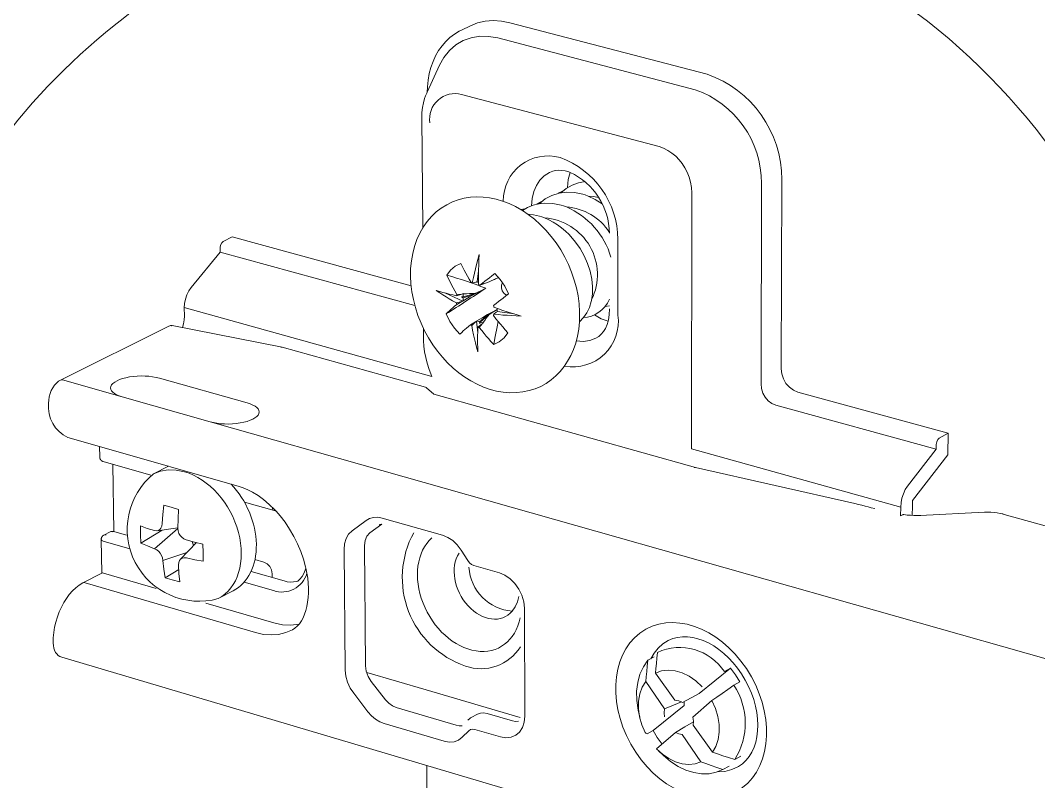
# Model space of a CAD drawing. Header units: metres. Extents: x -11.5 to 7.4, y -3.8 to 5.9.
# Drawn here: x 4.3604 to 4.4764, y -0.8635 to -0.7768 of the extents above; entities that cross this region are included whole.
import ezdxf

# ---------------------------------------------------------------- set-up
doc = ezdxf.new("R2010")
doc.units = ezdxf.units.M
doc.header["$MEASUREMENT"] = 0
doc.layers.add('PDF15_Geometry_Num_Penna__7_Num_Penna__7', color=7, linetype='Continuous', lineweight=18)

msp = doc.modelspace()

# ---------------------------------------------------------------- linework, layer by layer
at = {"layer": 'PDF15_Geometry_Num_Penna__7_Num_Penna__7', "color": 7, "linetype": 'Continuous', "lineweight": 18, "flags": 128}
for points in [[(4.431277681332462, -0.9089969637834594, 0.3615357194313387), (4.49231724332903, -0.8356219704378685, 0.361085640474636), (4.43139193241457, -0.7622715472174608)], [(4.448957852012931, -0.8191293967582052), (4.448463992496718, -0.818923007706652), (4.448008216674538, -0.818581482966585), (4.447615094671583, -0.8181330781819618), (4.447317796156847, -0.8176121915280445), (4.447132291711702, -0.8170433931300165), (4.447075780423777, -0.8164745947319894), (4.447132291711702, -0.7949237693805333, 0.319560411369966), (4.438624885866471, -0.7829138921902095), (4.416153049372461, -0.7770526888273777)], [(4.446479832037419, -0.8206114667093507), (4.446022827708981, -0.8204259622642054), (4.445603907074583, -0.820116378686877), (4.445259925321993, -0.8197257136964398), (4.444998253488777, -0.8192601098241887), (4.444831176637521, -0.8187379946640112), (4.444774665349595, -0.8181974519099455), (4.44483080808565, -0.7953609947581972, 0.3191836204907026), (4.437264438034987, -0.7846828183528887), (4.414782773490906, -0.7787958163586115)], [(4.436882986841495, -0.7964250040293228), (4.436846131653716, -0.7958365495311481), (4.436742937127939, -0.7952308959453429), (4.436584459820498, -0.7946633260535751), (4.436351043631243, -0.7940957561618065), (4.436090600304285, -0.793592068595518), (4.435783473739473, -0.7931068086231186), (4.435438263480627, -0.7926608608510142), (4.435057426540263, -0.7922689673543166), (4.434628677855788, -0.7919041009953229), (4.434180273071165, -0.7916080309868461), (4.433677814011137, -0.7913451306473691), (4.433165526901035, -0.7911682257460377), (4.410674034306879, -0.7852148844137643, 0.5385357078022581), (4.407059768892214, -0.7884758314282871)], [(4.422405286277611, -0.8161583772208578, 0.5134988565554124), (4.428479021223289, -0.8103524566396949), (4.428469193173214, -0.8017430847749454, 0.3158060192690096), (4.421882925416178, -0.7924263390061261, 0.5053002189614737), (4.415426142218868, -0.797391961305971)], [(4.42751083544038, -0.8010432047590568, 0.2883473923318446), (4.423037107046735, -0.7941046014068727), (4.422878629739293, -0.7940493186252064), (4.422479365205042, -0.7939375245556155), (4.42209607125216, -0.7938797847614314), (4.421725062361869, -0.7938625856738017), (4.421379852103021, -0.7938908413177641), (4.421071497031953, -0.7939534951369867), (4.420680832041516, -0.7941046014068727), (4.420093606049596, -0.7944854383472357), (4.419591146989568, -0.7949780693571915), (4.419189425442799, -0.7955947794993303), (4.418882298877987, -0.7962937995608375), (4.418696794432844, -0.7970763580479714), (4.418621855551029, -0.7979055997729594)], [(4.427510835440382, -0.8009333762994801, 0.2367378460237535), (4.42260872691414, -0.798044543830879), (4.422274573211626, -0.7979241502174741)], [(4.424100010662231, -0.8111093393460118), (4.424555786484406, -0.810641278461242), (4.424929252387217, -0.8100921361633615), (4.42522777940821, -0.8094778830337424), (4.425431711447247, -0.808806627213694), (4.425459967091209, -0.8086960616503625), (4.425571761160798, -0.8079307022508564), (4.425590188754688, -0.8071100600696841), (4.425507878835319, -0.8062525627007355), (4.42531131783384, -0.8053582101440098), (4.42502139035666, -0.8044749141436158), (4.424640553416294, -0.8036063602183345), (4.424174949544042, -0.8027881750496801), (4.423652834383864, -0.8020351007127662), (4.422915730628322, -0.8011862028876324), (4.422496809993923, -0.8007844813408607), (4.422059461765633, -0.8004220719943858), (4.421602457437197, -0.8000866897856138), (4.421118425971054, -0.799778334714544), (4.42062456645484, -0.799517891387584), (4.420122107394812, -0.799294303248403, -0.5336898216333461), (4.425478517535725, -0.8086020809215313)], [(4.410478456110409, -0.8125321952954634), (4.409854374930715, -0.811850374321585), (4.409332259770538, -0.8110788723907829), (4.408914567642396, -0.8102312030719077, 0.003644916290592192), (4.413422571360677, -0.8073069896230409), (4.412789276384038, -0.8076325437817387), (4.41288264285974, -0.8075846320376288)], [(4.377589500791183, -0.8115917737540155), (4.377646012079108, -0.8115659751225719), (4.377702523367031, -0.8115561470724986, 0.1451518300730914), (4.377337288456161, -0.8116086042897672), (4.364984658019507, -0.8177707916861117), (4.364769669424138, -0.817889956793258), (4.364517825640995, -0.8181037168823657), (4.364294237501815, -0.81835556066551), (4.364098905006596, -0.818643031130172), (4.363940427699154, -0.8189612142513152), (4.363810206035676, -0.8193064245101622), (4.363708240016157, -0.8196614628190808), (4.363651728728232, -0.820043528265705), (4.363632072628084, -0.8204071661184393, 0.3218210626753898), (4.365813654043244, -0.8242921943126573), (4.369427919457925, -0.8253265965829382), (4.36945494659563, -0.8265170191481408)], [(4.379118008278928, -0.8281963872045219), (4.37817574397809, -0.8280071972405985), (4.377253135777403, -0.8279899981529688), (4.376387038864637, -0.8281411044228557), (4.375577453239801, -0.8284482309876662, 0.8104001157686492), (4.382955493280912, -0.8426541859670058), (4.384661888474996, -0.8417598334102792)], [(4.370881979466361, -0.8350438353922698), (4.37096428938573, -0.8350155797483065), (4.371048933466993, -0.8350150883458056, 0.2021933320443288), (4.370629767131339, -0.835060543077395), (4.369920919019757, -0.8354155813863153), (4.370042541139421, -0.8353885542486124), (4.370173991309162, -0.8353959252861678)], [(4.405223643437138, -0.8351445729055262, 0.4649523840213283), (4.411111873937672, -0.8503424238385779, 0.3509989021399663), (4.417373201789138, -0.8481446261407983)], [(4.411512612679436, -0.8390867266408009, 0.3773365124310976), (4.416450593588449, -0.8440704079826569), (4.416784747290961, -0.8435949760603316), (4.41702922003655, -0.8430372342186363), (4.417176640787659, -0.8424020964826102)], [(4.385909559431878, -0.8407735885853622), (4.389244953925715, -0.8417428800239017, 0.4275563773511746), (4.393056271744378, -0.8397754272497302)], [(4.434973028160252, -0.8542264692277897), (4.432755451511699, -0.851151518060913), (4.432800906243292, -0.8506232603694395), (4.432857417531217, -0.8500520049588935), (4.432913928819142, -0.8494352948167556), (4.432979039650883, -0.8487768154618021, -0.3694348428059054), (4.44060867777389, -0.8509735075039488), (4.44129909829158, -0.8505914420573255), (4.437731516114749, -0.8534612326789093)], [(4.437032373202616, -0.8570777094048587), (4.43925842654436, -0.8601514320654751), (4.439818625398569, -0.8603393935231383), (4.440423050478115, -0.8605457825746905), (4.441083986845589, -0.8607583141575388), (4.44179283495717, -0.860989273334277, 0.2921483771803024), (4.441690254684522, -0.8525115973405173), (4.440992463129273, -0.8530054568567316), (4.440338897799359, -0.8534612326789093), (4.439733244213555, -0.8538813818195683), (4.439174396716226, -0.8542729067643879), (4.437023282256298, -0.8561562068598025)]]:
    msp.add_lwpolyline(points, format="xyb", dxfattribs=at)
for points in [[(4.411680549485075, -0.777409447045061), (4.412499963159988, -0.7770814358738445), (4.413366060072752, -0.776886103378625), (4.414270240679549, -0.7768123930030706), (4.415211276474128, -0.7768676757847368), (4.416153540774966, -0.7770519517236227)], [(4.410646270065421, -0.7779114147025856), (4.410404254332351, -0.7780318083159914), (4.409862483072025, -0.77835736247469), (4.409351424468182, -0.7787492559713876), (4.408877221052116, -0.7791976607560098), (4.408447243861383, -0.7796902917659656), (4.408056578870942, -0.7802394340638443), (4.407711368612096, -0.7808364881058347), (4.407422669641177, -0.7814703973356023), (4.407180653908107, -0.7821411617531471), (4.406992692450443, -0.7828586094085432), (4.406853871243149, -0.7836043127079009), (4.406780160867594, -0.7843758146387039), (4.406760504767446, -0.7849544410868061), (4.408158544890464, -0.7819089740701504)], [(4.410646392916044, -0.7779109233000829), (4.411680795186326, -0.7774096927463123)], [(4.408158176338583, -0.781908359817022), (4.408661863904873, -0.781004179210222), (4.409285945084566, -0.7802228492293457), (4.410021820333851, -0.7795791119495039), (4.410860890108911, -0.7790840239270302), (4.41176507071571, -0.778759698274591), (4.41273313364799, -0.7785999924608902), (4.413749108324383, -0.778608592004705), (4.414783510594662, -0.7787965534623682)], [(4.406695639636959, -0.7850958421572436), (4.406574017517295, -0.7853833126219056), (4.406463451953964, -0.7856806111366419), (4.406314802696594, -0.7861928982467452), (4.406211608170821, -0.7867260699632554), (4.406155096882895, -0.7872678412235796), (4.406136669289005, -0.7878157550151998), (4.406239863814783, -0.8004484848789586)], [(4.406695762487583, -0.7850953507547409), (4.406760873319325, -0.7849540725349282)], [(4.422729980481927, -0.7958274585848297), (4.422814747413813, -0.7949318775218446), (4.423037107046735, -0.7941050928093754)], [(4.424752716037762, -0.7951387579759004), (4.423997184688332, -0.7952775791831943), (4.423261309439047, -0.7955490790664861), (4.422580716971428, -0.79592991600685), (4.421957864297994, -0.7964250040293228)], [(4.424491167055171, -0.7966000661712656), (4.423531703666706, -0.7963949056259727), (4.422618923516092, -0.7963592789444549), (4.421771254197214, -0.7964612449639716), (4.420950612016043, -0.7967229167971892), (4.420177881578983, -0.7971234098377007), (4.419488689567549, -0.7976725521355812)], [(4.421677764870887, -0.7964784440516013), (4.42217039588084, -0.7962376568247898)], [(4.424743010838315, -0.7966743907999501), (4.424491167055171, -0.7965994519181354)], [(4.425087361142779, -0.7968075608784515), (4.424743379390193, -0.7966748822024527)], [(4.436873404492671, -0.8256068188606704), (4.436883232542744, -0.796424881178698)], [(4.406463083402084, -0.81215012984884), (4.4060527623115, -0.8112938609861509), (4.405698952508839, -0.8104093364794975), (4.405410253537916, -0.8095039273664382), (4.405176837348662, -0.808602203772157), (4.405008531991147, -0.8077066227091718), (4.404897966427814, -0.806802442102371), (4.404851283189963, -0.8059166890894591), (4.404869710783851, -0.8050407641266215), (4.404953249209479, -0.8041844952639323), (4.405103126973108, -0.8033466539951304), (4.405308287518398, -0.8025333828515135), (4.405577330389175, -0.8017618809207114), (4.405913941104204, -0.8010370622277598), (4.40629477804457, -0.8003466417100675), (4.406751782373007, -0.7997053614427445), (4.407246870395479, -0.7991267349946432), (4.407784956137027, -0.7986132193782813), (4.40836358258513, -0.7981672716061778), (4.408979064221008, -0.7977827491470357), (4.409640000588478, -0.7974682515446698), (4.410292337412134, -0.7972237787990819), (4.410982757929828, -0.7970493309102693), (4.411680549485075, -0.7969363083344199), (4.412388169090397, -0.7968908536028279), (4.41312527284594, -0.7969080526904575), (4.413859919588964, -0.7969928196223437), (4.414597023344509, -0.7971500684235275), (4.415324299049979, -0.7973650570188946), (4.416077373386894, -0.7976562130023339), (4.416823076686251, -0.7979989662486613), (4.417549123885461, -0.7984166583768033), (4.417597035629571, -0.7984461425270242)], [(4.422022115175352, -0.797848351381278), (4.421062651786885, -0.7976431908359851), (4.420141272092456, -0.7976063356482088), (4.419479107218725, -0.7976726749862078), (4.418825541888809, -0.7978409803437225), (4.418194089671562, -0.7980903671143498), (4.417595807123314, -0.7984466339295286)], [(4.419208835841694, -0.797728326319751), (4.419701466851649, -0.7974752540303482)], [(4.422274081809123, -0.7979246416199768), (4.422022238025978, -0.7978484742319045)], [(4.426289454517445, -0.7969649325302592), (4.425673972881567, -0.7968420819043356), (4.425086746889649, -0.7968076837290781)], [(4.426680610910386, -0.7976725521355812), (4.425898052423252, -0.7971786926193669), (4.425087238292155, -0.7968076837290772)], [(4.417429590226439, -0.798342579449371), (4.417653178365619, -0.798305724261593), (4.417865709948467, -0.7982676405675573)], [(4.417596421376443, -0.798446511078903), (4.418257357743913, -0.7988924588510065), (4.418966205855492, -0.7994440581614048), (4.419636970273039, -0.8000386551908774), (4.42028070755288, -0.8007008200646073), (4.420876533088611, -0.8014010686323729), (4.421435503436566, -0.8021430864129542), (4.421957618596741, -0.8029367014564226), (4.422423222468993, -0.8037659431814088), (4.422842143103395, -0.8046148410065435), (4.423205780956129, -0.8054809379193077), (4.423504307977124, -0.8063752904760335), (4.423756151760267, -0.8072684145265008), (4.423941656205413, -0.8081725951333008), (4.424063278325079, -0.8090767757401007), (4.424118561106743, -0.8099797278406422), (4.424118561106743, -0.8108642523472938), (4.424100133512855, -0.811109953599142)], [(4.419543480946709, -0.7990972508444214), (4.418872716529165, -0.79893877353698), (4.418220379705511, -0.7988650631614256)], [(4.419805029929304, -0.7991831234319422), (4.419543358096085, -0.7990971279937966)], [(4.420121738842935, -0.7992945489496552), (4.419804784228052, -0.7991827548800652)], [(4.383514955031371, -0.8019676557191344), (4.383346649673857, -0.8021163049765025), (4.383217656516635, -0.8023767483034616), (4.383180801328857, -0.8026568477305673)], [(4.3845491116004, -0.8014552457584054), (4.383514709330118, -0.8019675328685079)], [(4.404926222071776, -0.8070453177898225), (4.384548988749772, -0.8014556143102833)], [(4.383179941374477, -0.8026561106268124), (4.38318854091829, -0.8031794542932476), (4.379862974474531, -0.8072150973548498)], [(4.405344897004925, -0.8092811991816378), (4.383188786619543, -0.8031792085919962)], [(4.412603649088268, -0.8068870861836324), (4.412593821038193, -0.8062740615602726), (4.412603649088268, -0.8057101771872812), (4.412612248632081, -0.8051929760521421), (4.412630676225969, -0.804659804335631), (4.412650332326118, -0.8040811778875305), (4.412687187513896, -0.8034583252140965), (4.412528710206454, -0.8040455512060118), (4.412378832442826, -0.8045946935038915), (4.41225843882942, -0.8050897815263651), (4.412138045216015, -0.8055738129925052), (4.41201519459009, -0.8060946996464233), (4.411893572470426, -0.8066733260945247)], [(4.411894063872932, -0.8066730803932733), (4.411820353497378, -0.8066632523431991), (4.411745414615561, -0.8066632523431991), (4.411521826476381, -0.8062738158590204), (4.411326493981162, -0.8059101780062861), (4.41114958907983, -0.8055735672912538), (4.4109726841785, -0.805238185082481), (4.410785951227096, -0.8048757757360061), (4.410590618731877, -0.8044752826954937), (4.409956709502108, -0.8047701241977112), (4.40940756720423, -0.8052283570324077), (4.408978818519756, -0.8058168115305833), (4.409174151014975, -0.8062173045710956), (4.409360883966379, -0.8065895419676439), (4.409537788867709, -0.8069236956701573), (4.409714693769041, -0.8072578493726708), (4.409910026264258, -0.8076141161878505), (4.41013361440344, -0.8080035526720293)], [(4.412603157685764, -0.8053507162558278), (4.412443451872063, -0.8065509668711037), (4.412480307059839, -0.8065988786152154)], [(4.412751929793759, -0.8069607965591867), (4.413040628764678, -0.80672860887619), (4.413320728191787, -0.806505020737009), (4.413581171518745, -0.8062986316854568), (4.413841614845703, -0.8061045276964975), (4.414121714272808, -0.8058784825447969), (4.414447268431507, -0.8056290957741714)], [(4.414447145580882, -0.8056290957741714), (4.415072455266834, -0.8063096882417895), (4.415594570427013, -0.8070824186788519), (4.416012262555155, -0.8079399160478005)], [(4.411894186723556, -0.8066729575426468), (4.412322935408032, -0.8066164462547221)], [(4.412443574722689, -0.8065510897217303), (4.412321952603023, -0.8066162005534698)], [(4.412603157685764, -0.8066165691053477), (4.412536818347764, -0.8066079695615338), (4.412480307059839, -0.8065981415114596)], [(4.412603157685764, -0.8068863490798774), (4.412676868061318, -0.8069232042676546), (4.412751806943129, -0.8069612879616903)], [(4.413199843175876, -0.8067745550102856), (4.413078221056212, -0.8068408943482854), (4.412751438391254, -0.8069612879616903)], [(4.413805251060429, -0.8065703772700008), (4.413516552089506, -0.8066723432895175), (4.413162742286847, -0.8068025649529966)], [(4.414521470209564, -0.8062249213099024), (4.413805251060429, -0.8065701315687486)], [(4.414335228660665, -0.8063099339430417), (4.414401567998667, -0.8062915063491536), (4.414521961612069, -0.8062251670111547)], [(4.414857466671469, -0.8060587044130267), (4.41440169084929, -0.8062908920960234)], [(4.415332530041916, -0.8066632523431991), (4.415210907922251, -0.80693475222649), (4.415203536884695, -0.8072689059290035), (4.415305502904211, -0.8076141161878505), (4.415519262993319, -0.8079138717151038), (4.415789534370354, -0.8081067471978054)], [(4.379089138381836, -0.809513878267138), (4.379117394025798, -0.8090224757634417), (4.379219360045315, -0.808527387740968), (4.379377837352756, -0.80804089926231), (4.379601425491938, -0.8075937229839463), (4.379863097325156, -0.8072153430561011)], [(4.410097127767541, -0.8081627670832265), (4.409658551032992, -0.8080620295699683), (4.409267886042556, -0.8079674345880079), (4.40890301968356, -0.8078728396060466), (4.408549209880899, -0.807783158649122), (4.40817697248435, -0.8076787356170865), (4.407785078987652, -0.8075583420036807), (4.40817697248435, -0.8078175568243804), (4.408549209880899, -0.8080620295699683), (4.40890301968356, -0.8082856177091502), (4.409256829486223, -0.8085006063045173), (4.409648722982919, -0.8087315654812546), (4.410087299717468, -0.8089735812143255)], [(4.408848105453771, -0.8078654685684912), (4.41082354351863, -0.8087610496314772)], [(4.410711258046536, -0.8079589578948188), (4.410097004916915, -0.8081628899338522), (4.410115432510802, -0.8080793515082245), (4.410133860104693, -0.8080044126264108)], [(4.410134105805943, -0.8080039212239063), (4.410711503747786, -0.8079584664923152)], [(4.412789399234665, -0.8076321752298607), (4.412164089548712, -0.8078827905067456), (4.411531408825205, -0.8080793515082245), (4.410832388763696, -0.808295568609851), (4.410654255356107, -0.808295568609851)], [(4.410654869609235, -0.808295568609851), (4.410833003016824, -0.8083889350855529)], [(4.410832388763696, -0.8078917586024374), (4.410710766644032, -0.8079593264466967)], [(4.412882274307863, -0.8075850005895067), (4.412081288226839, -0.8080039212239063), (4.411522317878886, -0.8083319323951246), (4.410850324955081, -0.8087213688793033), (4.410824526323637, -0.8087606810795993)], [(4.412081779629343, -0.8080039212239063), (4.411484725587352, -0.8081894256690525), (4.410832388763696, -0.8083884436830484), (4.410842216813769, -0.8085542920280462), (4.410850816357584, -0.8087213688793033)], [(4.410832757315571, -0.8078916357518127), (4.410869612503351, -0.8079481470397374), (4.410842585365648, -0.808116452397253), (4.410832757315571, -0.8082958143111023)], [(4.410869612503351, -0.8079481470397374), (4.41124307840616, -0.8079211199020344), (4.411577232108673, -0.8079039208144048), (4.412164458100589, -0.8078830362079978)], [(4.416012753957656, -0.8079399160478005), (4.415695799342773, -0.8081819317808705), (4.415407100371853, -0.8084141194638672), (4.415136828994818, -0.8086180515029007), (4.414884985211675, -0.8088158410106381), (4.414614713834643, -0.8090283725934864), (4.414317415319905, -0.8092716168328167)], [(4.378883977836542, -0.8117872290998607), (4.379005599956205, -0.8113584804153859), (4.379080538838021, -0.8109113041370231), (4.379108794481983, -0.8104825554525483), (4.379089138381836, -0.8095132640140079)], [(4.407283602732631, -0.8173575221805027), (4.379089384083088, -0.8095135097152601)], [(4.408914076239894, -0.8102312030719077), (4.409118008278927, -0.810044470120503), (4.409313340774148, -0.8098687937254327), (4.409501302231808, -0.8097004883679171), (4.409686806676955, -0.8095334115166599), (4.409882139172174, -0.8093565066153294), (4.410115555361431, -0.8091611741201108)], [(4.410087422568093, -0.8089740726168282), (4.410702904203971, -0.8088155953093858)], [(4.410703395606475, -0.8088158410106381), (4.410114941108301, -0.8091610512694842), (4.410096513514411, -0.8090676847937823), (4.410087913970596, -0.8089743183180804)], [(4.410702781353345, -0.8088154724587602), (4.41082440347301, -0.8087614181833533)], [(4.414317538170533, -0.8092719853846937), (4.414335965764421, -0.8093555238103223), (4.414344565308236, -0.8094488902860242)], [(4.414335842913795, -0.8102598272677488), (4.41487638566786, -0.8103052819993408), (4.41537884472789, -0.8103519652371913), (4.415854276650215, -0.8103802208811546), (4.41632970857254, -0.8104195330814505), (4.416869022820347, -0.8104453317128932), (4.417447649268448, -0.8104760443693744), (4.416869022820347, -0.8102966824555251), (4.416339536622614, -0.8101283770980103), (4.415854276650215, -0.8099797278406422), (4.415387444271705, -0.8098212505331999), (4.414884985211675, -0.80964311712561), (4.414345670963868, -0.8094490131366507)], [(4.424555909335034, -0.8106415241624942), (4.425012913663471, -0.8105850128745686), (4.425469917991908, -0.8104646192611629), (4.425898666676382, -0.8102766578034997), (4.426297931210634, -0.810044470120503), (4.426662797569628, -0.8097459430995082), (4.426996951272139, -0.8094031898531808), (4.427286878749323, -0.8090026968126693), (4.427528894482393, -0.808562891571861)], [(4.427016484521664, -0.8093722314954475), (4.427528771631767, -0.8093009781324119)], [(4.413637314254792, -0.8103055277005922), (4.413086943450651, -0.8106347673780672), (4.412417407539365, -0.8110242038622468)], [(4.412732150842983, -0.8113593403697683), (4.41270512370528, -0.8111443517744004), (4.413190383677682, -0.8107070035461108), (4.413637559956042, -0.8103052819993408)], [(4.413096525799473, -0.8112283816025325), (4.412938048492032, -0.8112099540086435), (4.41277957118459, -0.8111718703146078), (4.41331151439484, -0.810706266442355), (4.413795545860982, -0.8102762892516218)], [(4.413795668711607, -0.8102767806541262), (4.413487313640539, -0.8107178144011922), (4.413301809195392, -0.8109586016280037), (4.413096648650102, -0.8112288730050361)], [(4.414298373472887, -0.8099624059023869), (4.413637437105416, -0.8103051591487143)], [(4.414736213103682, -0.8097286211612538), (4.414345548113243, -0.8099337817065457), (4.413795177309101, -0.810276534952874)], [(4.414820242931812, -0.8110590934400097), (4.414745304050001, -0.8115173262747053), (4.414642109524223, -0.812084896166474), (4.41457822719874, -0.8124129073376913), (4.414503288316929, -0.8127949727843147), (4.4144197498913, -0.8132138934187161), (4.414326383415597, -0.8136954678723365), (4.414959064139106, -0.8134092259139347), (4.415509434943246, -0.8129546785980164), (4.415948011677795, -0.8123649955935814), (4.41563105706291, -0.8120210138409938), (4.415350957635804, -0.8116942311760358), (4.415100342358919, -0.8113969326613004), (4.414847270069517, -0.8110971771340454), (4.414588055248817, -0.8107826795316804), (4.414298127771637, -0.8104190416789452)], [(4.414624296183463, -0.8100082291858559), (4.414335597212542, -0.8102600729689993), (4.414317169618656, -0.8103436113946287), (4.414298742024764, -0.8104185502764416)], [(4.414745795452502, -0.8099433640553686), (4.414624173332838, -0.8100084748871081)], [(4.414745549751249, -0.8099427498022385), (4.414708694563473, -0.8098862385143137), (4.414735721701177, -0.8097461888007604), (4.414745549751249, -0.8095975395433914)], [(4.416646171784921, -0.8102312030719077), (4.414745672601878, -0.8099437326072456)], [(4.427529385884897, -0.80965577074008), (4.427491302190859, -0.8103265351576248), (4.427397935715156, -0.8109027045932091), (4.427351252477308, -0.811068552938206), (4.42656869399017, -0.8107724829297283), (4.425804563096925, -0.8103265351576248)], [(4.377702769068284, -0.8115557785206198), (4.390223704862452, -0.814006648507803), (4.390232304406267, -0.8140127910390982)], [(4.411680549485075, -0.8114597093311477), (4.411448361802078, -0.8116587273451445), (4.411243201256786, -0.8118430032840305), (4.411056468305381, -0.8120113086415461), (4.410869735353977, -0.8121697859489876), (4.410683002402573, -0.8123491478628369), (4.410477841857281, -0.8125321952954634)], [(4.411819984945499, -0.8115344025117084), (4.41193177901509, -0.8120946013659225), (4.412034973540868, -0.8125995174384695), (4.412138168066642, -0.8130552932606481), (4.412247505123714, -0.8135208971328991), (4.412378955293452, -0.8140122996365955), (4.412528833057081, -0.8145454713531048), (4.412509176956933, -0.8140540688494085), (4.412491977869303, -0.8135958360147129), (4.412491977869303, -0.8131658588239796), (4.412500577413118, -0.8127383386457634), (4.412509176956933, -0.8122727347735115), (4.412528833057081, -0.8117506196133348)], [(4.412258807381299, -0.8111172017860717), (4.412379200994703, -0.8110594619918876)], [(4.41250954550881, -0.8123649955935814), (4.412379323845331, -0.8110590934400097)], [(4.412417161838114, -0.8110248181153761), (4.41255598304541, -0.8110899289471165), (4.412704632302777, -0.8111439832225225)], [(4.412528833057081, -0.8117507424639614), (4.413012864523219, -0.8113404213733757)], [(4.414326260564973, -0.8136957135735896), (4.414010534456347, -0.8133529603272605), (4.413739034573059, -0.8130360057123776), (4.41348719078991, -0.8127485352477146), (4.413236575513029, -0.8124487797204605), (4.412966304135995, -0.812114626017947), (4.412676376658814, -0.8117595877090285), (4.412602666283261, -0.8117595877090285), (4.412528955907705, -0.8117509881652127)], [(4.413012250270091, -0.8113404213733757), (4.412676868061318, -0.8117593420077753)], [(4.412732765096113, -0.8113590946685161), (4.412779448333964, -0.8111723617171123)], [(4.413011758867587, -0.8113399299708712), (4.413133380987251, -0.8112846471892059), (4.413096525799473, -0.8112293644075406)], [(4.425972745603815, -0.8129880939682668), (4.426289700218698, -0.8127841619292333), (4.426578399189617, -0.8125323181460891), (4.426820414922689, -0.8122350196313537), (4.427044003061869, -0.8118726102848779), (4.427239335557092, -0.8114242055002565), (4.427351129626679, -0.8110691671913353)], [(4.406323893642913, -0.8118796127705554), (4.406332493186728, -0.8132874809436448)], [(4.423746078008943, -0.8132952205330763), (4.424528636496078, -0.8133529603272605), (4.425282939339251, -0.8132497658014852), (4.425972131350685, -0.8129880939682677)], [(4.390092991796468, -0.8140318328861174), (4.390158102628209, -0.814006034254672), (4.390223213459949, -0.814006034254672)], [(4.390232181555641, -0.8140127910390982), (4.406556572728412, -0.8185619497170622), (4.406621683560152, -0.8185889768547652), (4.406678194848078, -0.8186368885988768)], [(4.406332247485476, -0.813288095196774), (4.406369102673253, -0.8139023483263932), (4.406462469148956, -0.8145448570999756), (4.406593919318693, -0.8151787663297432), (4.406760996169952, -0.8158298746471395), (4.406984584309132, -0.8165473223025357), (4.407283111330127, -0.8173581364336338)], [(4.376248217657343, -0.8175453607875411), (4.386245801595033, -0.8203696966775329)], [(4.364984166617004, -0.8177707916861117), (4.365105788736669, -0.8177314794858166), (4.365234781893889, -0.8177486785734462)], [(4.365234904744515, -0.8177492928265755), (4.372017487801775, -0.819668219603507)], [(4.406678317698704, -0.8186371343001282), (4.40752475851132, -0.819380380586967), (4.40745964767958, -0.8193607244868204)], [(4.372018102054904, -0.8196680967528822), (4.38202551404267, -0.8225108602367603)], [(4.4373028902809, -0.8277020362858032), (4.407525127063199, -0.8193801348857157)], [(4.44895760631168, -0.8191297653100831), (4.466073155515403, -0.823826344739155), (4.465075608432899, -0.8243754870370346)], [(4.446479954888046, -0.8206109753068471), (4.464730643875306, -0.8256331088946176), (4.464741700431638, -0.8250999371781083)], [(4.38202489978954, -0.8225114744898914), (4.479788199393552, -0.8502290327108497)], [(4.466073646917906, -0.8238265904404072), (4.466053990817757, -0.8262737749088114), (4.462030632818749, -0.8314936980043202)], [(4.465076222686029, -0.8243759784395381), (4.464907917328514, -0.8245442837970547), (4.464787523715108, -0.8248034986177544), (4.464742068983515, -0.8251007971324897)], [(4.385322947693094, -0.8298712097877425), (4.369428533711055, -0.8253269651348161)], [(4.436873035940794, -0.8256068188606704), (4.460687629776148, -0.8322296961042301), (4.460724484963924, -0.8317247800316832), (4.460827679489704, -0.8312137214278392), (4.460994756340959, -0.8307100338615516), (4.461209744936326, -0.8302432014830403), (4.461470188263286, -0.8298513079863428)], [(4.461469819711406, -0.8298513079863428), (4.464730275323427, -0.8256326174921149)], [(4.369865759088718, -0.8270487166571394), (4.36984610298857, -0.8270487166571394), (4.369838731951013, -0.8270388886070661), (4.369819075850867, -0.8270290605569919), (4.369800648256978, -0.8270290605569919), (4.369790820206903, -0.8270204610131779), (4.369772392613015, -0.8270204610131779), (4.369763793069202, -0.8270130899756216), (4.369753965019127, -0.8270032619255483), (4.369735537425239, -0.8269934338754741), (4.369717109831349, -0.826981148812882), (4.369707281781276, -0.8269737777753265), (4.369697453731202, -0.8269651782315117), (4.369680254643571, -0.8269651782315117), (4.369670426593499, -0.8269578071939563), (4.369670426593499, -0.8269467506376227), (4.369650770493351, -0.8269369225875485), (4.369642170949536, -0.8269283230437345), (4.369633571405723, -0.8269197234999188), (4.369623743355646, -0.8269086669435861), (4.369613915305575, -0.8269000673997722), (4.36960531576176, -0.8268902393496971), (4.369595487711686, -0.8268816398058831), (4.36958565966161, -0.8268730402620692), (4.36958565966161, -0.8268619837057347), (4.369577060117795, -0.8268546126681793), (4.369567232067723, -0.8268423276055872), (4.369558632523907, -0.8268349565680317), (4.369548804473833, -0.826823900011699), (4.36953897642376, -0.8268067009240694), (4.369530376879947, -0.8267968728739952), (4.36952177733613, -0.826778445280107), (4.369511949286055, -0.8267587891799595), (4.369502121235984, -0.8267428185985883), (4.369502121235984, -0.8267317620422556), (4.369492293185907, -0.8267231624984417), (4.369492293185907, -0.8267035063982933), (4.369483693642094, -0.8266961353607378), (4.369483693642094, -0.8266740222480715), (4.369475094098279, -0.8266666512105161), (4.369475094098279, -0.8266482236166279), (4.369465266048207, -0.8266396240728131), (4.369465266048207, -0.8266285675164804), (4.369465266048207, -0.8266101399225922), (4.369455437998131, -0.8265904838224438), (4.369455437998131, -0.8265745132410736), (4.369455437998131, -0.8265634566847408), (4.369455437998131, -0.8265474861033706), (4.369455437998131, -0.8265253729907043)], [(4.375288508567625, -0.8286043741332136), (4.369865881939342, -0.8270490852090173)], [(4.371067852463385, -0.8350244249933736), (4.370937630799906, -0.8273573174294606)], [(4.377291956575196, -0.8275719374729498), (4.375576961837295, -0.8284478624357874)], [(4.437162472015471, -0.8277291862741327), (4.437227582847209, -0.8277021591364289), (4.437302521729025, -0.8277021591364289)], [(4.457725701185124, -0.8324037754411648), (4.45732520814461, -0.8323030379279075), (4.45697016983569, -0.8321998434021305), (4.456624959576844, -0.8321163049765028), (4.456271149774183, -0.8320229385008), (4.455890312833821, -0.831932029037616), (4.455470163693159, -0.831838662561915), (4.437303013131526, -0.8277022819870554)], [(4.389533898597888, -0.8327043909228005), (4.389395077390594, -0.8325459136153581), (4.388759939654568, -0.8319230609419241), (4.3881260304248, -0.8313825181878585), (4.387484750157476, -0.8309144573030887), (4.386849612421448, -0.8305237923126496), (4.386320126223719, -0.8302547494418757), (4.385806610607357, -0.8300311613026956), (4.385322579141215, -0.8298714554889948)], [(4.461983335327767, -0.8331704861975551), (4.462010362465472, -0.8328252759387089), (4.462020190515544, -0.8324886652236785), (4.462030018565621, -0.8314935751536936)], [(4.376761119020577, -0.8320047566081632), (4.376659153001059, -0.8330588149785907), (4.376582985612988, -0.834103045298944), (4.376537530881397, -0.834390515763606), (4.376434336355619, -0.8346337600029363), (4.376294286642066, -0.8347922373103778), (4.376135809334624, -0.8348942033298945), (4.375922049245517, -0.8349494861115598), (4.375680033512445, -0.8349126309237827)], [(4.376760504767446, -0.8320048794587898), (4.377589746492434, -0.8322468951918598), (4.378436187305049, -0.8324889109249289)], [(4.378436555856927, -0.8324882966717997), (4.378391101125336, -0.833550954586042), (4.378362845481375, -0.8346136125002852)], [(4.385927249922013, -0.8316631090174686), (4.389320384210032, -0.8326299434434903), (4.389217189684256, -0.8325648326117507), (4.389150850346256, -0.8324432104920856), (4.389125051714812, -0.8322749051345699)], [(4.38954348094671, -0.8327043909228005), (4.38931989280753, -0.8326294520409858)], [(4.392925435827772, -0.8391682994564142), (4.392898408690067, -0.8390196501990461), (4.392655164450737, -0.8381560102988015), (4.392356637429742, -0.8372776283234451), (4.391994228083266, -0.8364324160170877), (4.391574078942607, -0.8355736901418789), (4.391090047476466, -0.8347444484168935), (4.390567932316289, -0.833961889929757), (4.389999133918263, -0.8332247861742132), (4.389533530046013, -0.8327038995202969)], [(4.460893036022693, -0.833111640747739), (4.460678047427328, -0.8332344913736618), (4.460687875477401, -0.8322295732536036)], [(4.399792662966293, -0.8337575893388465), (4.398199290348058, -0.8349406408664946)], [(4.401636528010785, -0.8334769985092354), (4.401134068950757, -0.8333860890460523), (4.400648808978355, -0.8334045166399404), (4.40019180464992, -0.8335249102533462), (4.399792540115666, -0.8337583264426023)], [(4.408503755149308, -0.8354348689345859), (4.40163640516016, -0.8334766299573575)], [(4.460892790321441, -0.8331121321502417), (4.460919817459146, -0.8330949330626121), (4.460949301609366, -0.8330863335187972), (4.460967729203256, -0.8330863335187972), (4.460994756340959, -0.8330765054687239), (4.461014412441108, -0.8330765054687239), (4.46104143957881, -0.8330765054687239)], [(4.461041562429436, -0.833076136916846), (4.46140520028217, -0.8331314196985122), (4.461787265728793, -0.8331596753424737), (4.462169331175417, -0.8331793314426221), (4.462542797078225, -0.8331879309864361), (4.462915034474776, -0.8331707318988064)], [(4.472484606831745, -0.8330588149785907), (4.472323672511788, -0.8330133602469987), (4.471999346859347, -0.8329470209090006), (4.471663964650574, -0.8328917381273344), (4.471319982897988, -0.8328548829395572), (4.470955116538994, -0.8328253987893355), (4.470591478686258, -0.8328143422330028), (4.470227840833523, -0.8328253987893355), (4.462915771578531, -0.8331706090481816)], [(4.472334483366868, -0.833076136916846), (4.472408193742423, -0.833049109779143), (4.472484361130496, -0.8330589378292164)], [(4.472484238279868, -0.8330594292317199), (4.484268070318493, -0.8363297128938161), (4.484195588449198, -0.8363211133500004), (4.484119421061125, -0.8363469119814457)], [(4.37063001283259, -0.835060543077395), (4.370741806902181, -0.8350249163958781), (4.370881856615735, -0.8350433439897662)], [(4.372512330122998, -0.8354413800177598), (4.371049179168242, -0.835015088345803)], [(4.374095997541781, -0.834382653323547), (4.374869956485103, -0.8346529247005794), (4.375679542109941, -0.8349133680275385)], [(4.374133221281438, -0.8363297128938161), (4.374096366093662, -0.8353579644427578), (4.374096366093662, -0.8343825304729213)], [(4.376582985612988, -0.8348590680508812), (4.374133344132062, -0.8363295900431895)], [(4.378363336883876, -0.8346681581781947), (4.3757073063514, -0.836970378908009)], [(4.375986668674752, -0.834940518015868), (4.378363828286378, -0.834595307757021)], [(4.378362845481375, -0.8346138582015357), (4.378391101125336, -0.8349320413226788), (4.378484467601039, -0.8352195117873409), (4.378623288808333, -0.8354615275204109), (4.378801422215922, -0.835667916571964), (4.379033609898917, -0.8358423644607758), (4.37930388127595, -0.8359652150866994), (4.380244917070526, -0.8362072308197703), (4.381214208509068, -0.8364406470090247)], [(4.398199413198686, -0.834940518015868), (4.397807519701987, -0.8353238119687498), (4.397518820731067, -0.8358238140162602), (4.397341915829735, -0.836413497020696), (4.397285404541812, -0.8370646053380923)], [(4.400220428845762, -0.8351738113544975), (4.401570557224664, -0.8341762642719948), (4.401478419255222, -0.8341959203721423), (4.401375224729446, -0.8342254045223649), (4.401283086760001, -0.834258574191364)], [(4.36961342390307, -0.83592602573703), (4.369679763241068, -0.8360292202628061), (4.369838240548509, -0.8361041591446199), (4.372875108021349, -0.8369899121575308)], [(4.369688731336762, -0.8397486458132786), (4.369613792454947, -0.8359267628407858), (4.369613792454947, -0.8359071067406374), (4.369613792454947, -0.8358911361592671), (4.369623620505022, -0.8358837651217117), (4.369623620505022, -0.835872708565379), (4.369623620505022, -0.83585428097149), (4.369623620505022, -0.8358432244151572), (4.369623620505022, -0.8358235683150088), (4.369633448555096, -0.8358161972774534), (4.369633448555096, -0.8357989981898237), (4.369633448555096, -0.835787941633491), (4.36964204809891, -0.8357695140396029), (4.36964204809891, -0.8357486294331951), (4.369650647642725, -0.8357424869018999), (4.369650647642725, -0.8357228308017515), (4.369660475692799, -0.8357142312579366), (4.369660475692799, -0.8357031747016039), (4.369670303742874, -0.8356945751577882), (4.369670303742874, -0.8356773760701586), (4.369680131792947, -0.8356675480200861), (4.369688731336762, -0.8356478919199377), (4.369697330880578, -0.8356392923761229), (4.36970715893065, -0.8356220932884932), (4.36970715893065, -0.8356098082259011), (4.369716986980723, -0.8355999801758269), (4.369725586524538, -0.8355938376445309), (4.369735414574613, -0.8355741815443833), (4.369744014118426, -0.8355643534943091), (4.369753842168501, -0.8355569824567537), (4.369753842168501, -0.835545925900421), (4.369763670218575, -0.8355360978503468), (4.36977226976239, -0.835527498306532), (4.369782097812463, -0.8355188987627171), (4.369791925862538, -0.8355090707126438), (4.369800525406351, -0.8354992426625696), (4.369818953000241, -0.8354906431187548), (4.369828781050314, -0.8354808150686814), (4.369838609100389, -0.835473444031126), (4.369845980137944, -0.835461158968533), (4.369855808188017, -0.8354537879309776), (4.369875464288166, -0.8354537879309776), (4.369875464288166, -0.8354415028683855), (4.369893891882054, -0.8354353603370885), (4.369902491425869, -0.8354255322870161), (4.369920919019757, -0.8354157042369419)], [(4.37999381039114, -0.8361415057348998), (4.380077348816769, -0.8363749219241559), (4.380142459648509, -0.8366083381134111)], [(4.400220920248264, -0.8351739342051232), (4.399885538039491, -0.8355351150453396), (4.399680377494198, -0.8360203750177391), (4.39961526666246, -0.8365891734157671)], [(4.410609292027017, -0.8371192738666284), (4.41017194379873, -0.8365406474185271), (4.409659656688627, -0.8360492449148316), (4.4090908582906, -0.8356770075182824), (4.408503632298681, -0.8354349917852115)], [(4.374133466982689, -0.836330449997571), (4.374907425926009, -0.8366547756500102), (4.375707183500774, -0.8369705017586337), (4.375949199233846, -0.8370933523845592), (4.376172787373026, -0.8372776283234442), (4.376341092730545, -0.8374938454250707), (4.376481142444096, -0.8377284901205853), (4.376592936513688, -0.8380049040289137), (4.376658047345428, -0.8383132590999836)], [(4.37862365736021, -0.8382001136735084), (4.380468873761586, -0.8362639878089455)], [(4.381213839957191, -0.8364401556065211), (4.381223668007262, -0.8374192750951348), (4.381240867094894, -0.8383861095211564)], [(4.397285281691184, -0.8370639910849631), (4.39742533140474, -0.8507974625570007)], [(4.399623497654396, -0.8374648526773525), (4.399614898110583, -0.8365901562207734)], [(4.411373422920265, -0.8383128905481056), (4.410609292027017, -0.8371187824641257)], [(4.379387911104081, -0.8373999875468652), (4.376658170196052, -0.83831276769748)], [(4.376891340684056, -0.8402697781684481), (4.376761119020577, -0.8393004867299085), (4.376659153001059, -0.8383127676974791)], [(4.379332259770541, -0.8380241915771851), (4.379061988393506, -0.8379947074269625), (4.378838400254326, -0.8380524472211466), (4.37867009489681, -0.838163012784479), (4.378539873233331, -0.8383239471044392), (4.378447735263887, -0.8385463067373609), (4.378428079163738, -0.8388251776582081), (4.378484590451663, -0.8398018401343048), (4.378568128877291, -0.8407539324852147)], [(4.381241481348022, -0.8383862323717821), (4.380273418415742, -0.8382203840267852), (4.379332382621165, -0.8380250515315657)], [(4.388163868417584, -0.8385013434082724), (4.387139294197379, -0.8382003593747598)], [(4.389086353767649, -0.8398137566450181), (4.389011414885834, -0.8393948360106185), (4.388816082390615, -0.8389931144638467), (4.388517555369619, -0.8386773883552223), (4.38816374556696, -0.8385017119601503)], [(4.39965224470086, -0.8403081075637369), (4.399623989056899, -0.837465344079857)], [(4.412071705878017, -0.8388832860042701), (4.411810034044798, -0.8387616638846058), (4.411569246817987, -0.8385737024269426), (4.411373914322768, -0.8383132590999836)], [(4.378455720554571, -0.8393266539132309), (4.37689183208656, -0.840270146720326)], [(4.386691257964634, -0.8395518391105483), (4.390446801599129, -0.8406415241624936), (4.390819038995678, -0.8407262910943816), (4.391183905354671, -0.8407631462821588), (4.39152788710726, -0.8407545467383439), (4.391825185621995, -0.8407078635004925), (4.392003319029586, -0.8406611802626411)], [(4.392002950477707, -0.8406614259638943), (4.392264622310925, -0.8404255527621194), (4.392505409537737, -0.8401184261973098), (4.392701970539214, -0.8397855010010558), (4.392860447846656, -0.8394034355544324), (4.392925558678396, -0.8391687908589178)], [(4.414988179737449, -0.839710562119242), (4.412071705878017, -0.8388837774067746)], [(4.364155170593268, -0.8477151403525687), (4.364163770137084, -0.8471266858543922), (4.364220281425007, -0.8465210322685879), (4.36431364790071, -0.8459153786827827), (4.364452469108006, -0.8453306097033844), (4.364630602515597, -0.8447421552052088), (4.364844362604702, -0.8441758138196995), (4.365086378337773, -0.8436340425593754), (4.365365249258621, -0.8431106988929384), (4.365663776279614, -0.842637723983132), (4.365989330438314, -0.8421893191985097), (4.366343140240973, -0.8417789981079231), (4.366716606143783, -0.8414239597990045), (4.367126927234368, -0.8411070051841198), (4.367545847868771, -0.8408576184134944), (4.369688362784883, -0.83974950576766)], [(4.367545479316894, -0.8408574955628687), (4.367658501892741, -0.8408304684251648), (4.367797323100037, -0.8408378394627203)], [(4.367797445950663, -0.8408384537158495), (4.38719555978405, -0.8465325802274251)], [(4.369707404631901, -0.8397400462694646), (4.369782343513716, -0.8397302182193904), (4.369902737127122, -0.839756016850834)], [(4.369902982828371, -0.8397561397014606), (4.375884579804607, -0.8414981615770616)], [(4.378568497429168, -0.8407543010370917), (4.377720828110295, -0.8405233418603553), (4.376891586385307, -0.8402690410646922)], [(4.389095936116469, -0.8402511048733077), (4.389086108066397, -0.8398137566450181)], [(4.399699050789337, -0.8457001443861643), (4.399652367551489, -0.8403082304143616)], [(4.417820746619379, -0.843746328031469), (4.417744579231307, -0.8430092242759262), (4.417532047648459, -0.8422635209765676), (4.417195436933426, -0.8415632724088011), (4.416748260655064, -0.840921992141479), (4.416208946407258, -0.8403826778936727), (4.415611892365266, -0.8399723568030861), (4.414987811185574, -0.8397106849698686)], [(4.381549836419092, -0.8431592248901794), (4.38929188286482, -0.845423361925957)], [(4.417875906550417, -0.8560338476363816), (4.417820623768753, -0.843746328031469)], [(4.389291514312941, -0.8454229933740791), (4.390269405295296, -0.8456269254131135), (4.391228868683761, -0.8456822081947788), (4.392151476884449, -0.8455802421752621)], [(4.391406633539471, -0.846205797562467), (4.390642502646227, -0.8465325802274251), (4.389832917021387, -0.8467279127226437), (4.388975419652438, -0.8467917950481247), (4.3880994946896, -0.8467279127226437), (4.387195314082801, -0.8465325802274251)], [(4.400379766107584, -0.8520838314610497), (4.400043155392552, -0.8515334606569107), (4.399820795759629, -0.8509302640836243), (4.399744628371558, -0.8503135539414863), (4.399699173639965, -0.8457005129380422)], [(4.365123356376175, -0.8493346801541239), (4.364918195830883, -0.8492413136784212), (4.364732691385738, -0.849119691558756), (4.364564386028222, -0.8489612142513145), (4.364434164364742, -0.8487855378562434), (4.364313770751338, -0.8485435221231734), (4.364227775313191, -0.8482830787962152), (4.364173721037783, -0.8480103504066641), (4.364155293443897, -0.8477155089044466)], [(4.432214908757636, -0.8495026169597617), (4.432605573748074, -0.8488687077299941), (4.433072406126586, -0.848299909331967), (4.4335932927805, -0.8478183348783448), (4.434190346822492, -0.8474338124192027)], [(4.474863486352138, -0.8819087693191081), (4.365123479226803, -0.8493349258553753)], [(4.430789595795666, -0.8553627146669598), (4.430631118488224, -0.8542730296150145), (4.430611462388075, -0.8532103717007722), (4.430734313014, -0.8522042250744546), (4.430984928290885, -0.8512644177861368), (4.431385421331397, -0.8504142914547437), (4.4318977084415, -0.8496808732179781)], [(4.433788748126348, -0.8552133283058367), (4.431646233210234, -0.8520941509136275), (4.431702744498159, -0.8515523796533024), (4.431759255786083, -0.8509737532052011), (4.431824366617823, -0.850359500075581), (4.431898076993377, -0.8496801361142214)], [(4.432588006108567, -0.8492986849207282), (4.431897585590875, -0.8496807503673516)], [(4.397425577105993, -0.8507977082582521), (4.397500515987804, -0.8514783007258702), (4.39768602043295, -0.8521687212435634), (4.397984547453945, -0.8528382571548487), (4.398385040494455, -0.8534426822343946)], [(4.406621437858901, -0.853063442352167), (4.399865881939345, -0.8510880042873099)], [(4.432755942914204, -0.8511510266584095), (4.433453734469452, -0.8508991828752652), (4.434209265818884, -0.8508082734120803), (4.435001652356094, -0.8508721557375614), (4.435811237980934, -0.8511043434205581), (4.436603624518142, -0.851497465423515), (4.437357927361317, -0.8520257231149877), (4.438055718916562, -0.852689116494977)], [(4.44129909829158, -0.8505914420573255), (4.441877724739681, -0.8513297743191277), (4.442380183799711, -0.852129531893894)], [(4.400379274705079, -0.8520845685648055), (4.401999674461017, -0.8541804002430675)], [(4.431571785730924, -0.8579067054285927), (4.431199548334373, -0.8570209524156818), (4.43094770455123, -0.8561081722650661), (4.430827310937824, -0.8552039916582661), (4.430835910481637, -0.8543182386453534), (4.430975960195193, -0.8534926824391453), (4.431254831116041, -0.8527457506335274), (4.431646724612735, -0.852094642316132)], [(4.442380060949086, -0.8521301461470232), (4.441689640431392, -0.8525122115936465)], [(4.398385409046336, -0.853442559383768), (4.400005808802272, -0.8555494476183645)], [(4.41733487239385, -0.8562114896414679), (4.406621069307025, -0.8530628280990378)], [(4.437731147562872, -0.8534616012307872), (4.436828195462329, -0.8539468612031857), (4.435839247923644, -0.8544763474009187)], [(4.402000043012896, -0.8541804002430675), (4.402373508915703, -0.8545796647773205), (4.402783830006289, -0.8548794203045746), (4.403229777778392, -0.8550747527997933)], [(4.433780271433157, -0.8561273369627109), (4.433733588195308, -0.8556617330904581), (4.433788870976972, -0.8552133283058367), (4.434804845653362, -0.854805464227768), (4.435736053397868, -0.8544209417686268)], [(4.435839247923644, -0.8544767159527966), (4.435401899695353, -0.8542826119638365), (4.434973151010881, -0.8542261006759118)], [(4.436016767078105, -0.854374749933279), (4.436006939028029, -0.8545995665787203), (4.436016767078105, -0.8548329827679764)], [(4.439174396716226, -0.8542726610631366), (4.439574889756736, -0.8551584140760475), (4.439845161133771, -0.8560724227329217), (4.439995038897399, -0.8569852028835365), (4.440003638441212, -0.8578795554402641), (4.439882016321548, -0.8587161682028048), (4.439631401044663, -0.8594827561085703), (4.439257935141853, -0.8601510635135972)], [(4.400006177354149, -0.8555499390208681), (4.400406670394659, -0.8560081718555645), (4.40086244621684, -0.8563877802896682), (4.401348934695497, -0.8566863073106639), (4.401851393755527, -0.8568816398058825)], [(4.403229777778392, -0.8550746299491685), (4.41005044452969, -0.8570770951517277)], [(4.412472444619782, -0.8558204560991527), (4.411773424558271, -0.8561926934957018)], [(4.416468161227955, -0.8565743903904472), (4.41357257197493, -0.8557242640590541), (4.413180678478231, -0.8556616102398324), (4.412808441081683, -0.8556886373775354), (4.412471830366652, -0.8558200875472739)], [(4.43095642694567, -0.8561466245109797), (4.430789350094413, -0.8553628375175863)], [(4.436016767078105, -0.8548324913654719), (4.432486040089049, -0.8576826258869072)], [(4.401851393755527, -0.8568813941046312), (4.408670832000565, -0.8589035154073388)], [(4.410050198828438, -0.8570775865542322), (4.410404008631099, -0.8571426973859717), (4.410740619346132, -0.8571353263484154)], [(4.411373422920265, -0.8564993286580078), (4.411448361802078, -0.856436674838787), (4.411522072177634, -0.8563703355007881), (4.41160561060326, -0.8563052246690477), (4.41169037753515, -0.8562474848748636), (4.411772687454519, -0.8561922020931982)], [(4.41509014575697, -0.8583997049904255), (4.415715455442921, -0.8585028995162016), (4.416301452928579, -0.8584476167345354), (4.416833396138829, -0.8582240285953544), (4.417279343910932, -0.8578530197050638), (4.41760612657589, -0.8573382755824426), (4.417811287121184, -0.856722793946564), (4.417876397952924, -0.8560336019351302)], [(4.416468652630458, -0.8565750046435774), (4.416813862889306, -0.8566388869690567), (4.417150473604337, -0.8566290589189833)], [(4.437078565037963, -0.8567033835476678), (4.436090846005534, -0.857272181945695), (4.435028188091291, -0.8578962631253892)], [(4.437031758949487, -0.8570775865542322), (4.437078442187339, -0.856629181769609), (4.437023159405671, -0.8561562068598025)], [(4.410748358935564, -0.8584476167345354), (4.411494062234922, -0.8577019134351778)], [(4.411494676488052, -0.8577021591364291), (4.411698608527084, -0.8575694804604312), (4.411930796210083, -0.8575178831975441), (4.412192468043299, -0.8575535098790619)], [(4.412192836595176, -0.8575533870284353), (4.415089654354464, -0.8583998278410512)], [(4.431796233824485, -0.858065551287913), (4.431729894486489, -0.8580176395438013), (4.431674611704821, -0.8579832413685438), (4.431618100416896, -0.8579439291682478), (4.431571417179047, -0.8579070739804706)], [(4.433510614309256, -0.8592191186653384), (4.432960243505116, -0.8584746438722384), (4.432486040089049, -0.8576822573350293), (4.431795619571355, -0.858065551287913)], [(4.432885550324555, -0.8597698580213553), (4.435028065240667, -0.8578963859760158)], [(4.435028188091291, -0.8578958945735113), (4.435411482044175, -0.8580568288934725), (4.435783719440726, -0.8581219397252111)], [(4.435783965141976, -0.8581214483227075), (4.437935079601905, -0.861252910777508)], [(4.408670463448688, -0.8589042525110955), (4.409257689440603, -0.8590074470368716), (4.409817888294814, -0.8589583067865014), (4.410320347354844, -0.8587740308476155), (4.410747867533059, -0.8584472481826584)], [(4.437935079601905, -0.8612525422256319), (4.437264315184363, -0.8614638453022199), (4.436546867528964, -0.8615314131464782), (4.435792564685791, -0.8614564742646644), (4.435028433792544, -0.8612328861254834), (4.434275359455633, -0.8608692482727482), (4.433548083750161, -0.8603741602502746), (4.43288591887643, -0.8597697351707287)], [(4.433100293218668, -0.859985706571103), (4.433677691160511, -0.8605348488689835)], [(4.433677076907385, -0.8605347260183578), (4.434479291494666, -0.8612042619296432), (4.435326960813541, -0.861763232277597), (4.436212713826452, -0.8621932094683311), (4.437105837876919, -0.8624720803891783), (4.43799159088983, -0.8626109015964722), (4.438857687802594, -0.862594931015102), (4.439678329983765, -0.8624266256575863), (4.440442460877016, -0.8621194990927767), (4.439743440815505, -0.8618774833597058), (4.439091103991851, -0.8616526667142654), (4.43849527845612, -0.8614475061689726), (4.437935079601905, -0.861252173673754)], [(4.406760504767446, -0.8682858634104029), (4.406715050035855, -0.8616703572043978)], [(4.442482026968603, -0.8605999597007239), (4.441791606450908, -0.8609881676786424)], [(4.442212124143449, -0.8617924707265665), (4.441457821300274, -0.8621266244290791), (4.440638407625361, -0.8623342419868916), (4.439780910256411, -0.8623968958061123)], [(4.441131161485943, -0.8617278512973305), (4.440441969474509, -0.862119744794029)]]:
    msp.add_lwpolyline(points, dxfattribs=at)
for points in [[(4.411680918036952, -0.8114590950780167), (4.412258315978795, -0.8111175703379496), (4.411819739244246, -0.8115340339598314), (4.411744800362435, -0.8114984072783127)], [(4.462941938761853, -0.8332177836885357), (4.462933339218038, -0.833188299538314)]]:
    msp.add_lwpolyline(points, close=True, dxfattribs=at)
at = {"layer": 'PDF15_Geometry_Num_Penna__7_Num_Penna__7', "color": 7, "linetype": 'Continuous', "lineweight": 18}
for centre, radius, start, end in [((4.417695711822248, -0.8356272319753302), 0.07460655189297061, 89.98652937881918, 153.5610025008283), ((4.419041163461269, -0.8063257146672234), 0.009017073572405998, 16.49519962170534, 66.69546940813268), ((4.397182050214461, -0.84836321436274), 0.04415155870866716, 68.41813952052843, 74.5029930471474)]:
    msp.add_arc(centre, radius, start, end, dxfattribs=at)
for centre, major_axis, ratio, start_param, end_param in [((4.414518148816253, -0.8081017035362921), (-0.005279903726177259, 0.01031842902760128), 0.7777341167858428, 1.565165272455979, 4.059389471844297), ((4.37407942807582, -0.8185915242011896), (0.003394779148027993, 8.586091862650135e-05), 0.3823712870576808, 0.8681872193910207, 4.050387988895682), ((4.38417751994635, -0.8214520102336857), (0.00343291157497827, 7.024233723473827e-05), 0.3820067621370231, 4.026777651203549, 7.19943468341634), ((4.379240537664947, -0.8355593219462571), (-0.00371497360063966, 0.007094369646762799), 0.7244443963374892, 3.141665594879416, 5.676623206608845), ((4.38108817775427, -0.8347222531362446), (-0.003516287922458616, 0.00706669133061555), 0.7241563905207742, 3.15285592724576, 5.113121796029326), ((4.411565350258677, -0.8416798431717458), (-0.003491330004227856, 0.006503703302276564), 0.7356489795772576, 0.1776219309606377, 3.868451342536812), ((4.41351421324584, -0.8406412053594128), (-0.002182500008435895, 0.004048830135919279), 0.7349736135235057, 0.3793743548324868, 3.42866412370101), ((4.389941390292128, -0.8405430651516426), (-0.0009227881957363239, 0.005841955070738147), 0.5407618916548076, 3.318786580476631, 4.863952345981152), ((4.43807954354155, -0.8546813143785883), (-0.004011083887436762, 0.007181901682268841), 0.6834169055038969, 3.166599389884833, 6.25842005896097)]:
    msp.add_ellipse(centre, major_axis=major_axis, ratio=ratio, start_param=start_param, end_param=end_param, dxfattribs=at)
msp.add_ellipse((4.436814905152318, -0.855386622347714), major_axis=(-0.005168506717070366, 0.009237043185621465), ratio=0.7425117244296713, dxfattribs=at)

doc.saveas('drawing.dxf')
